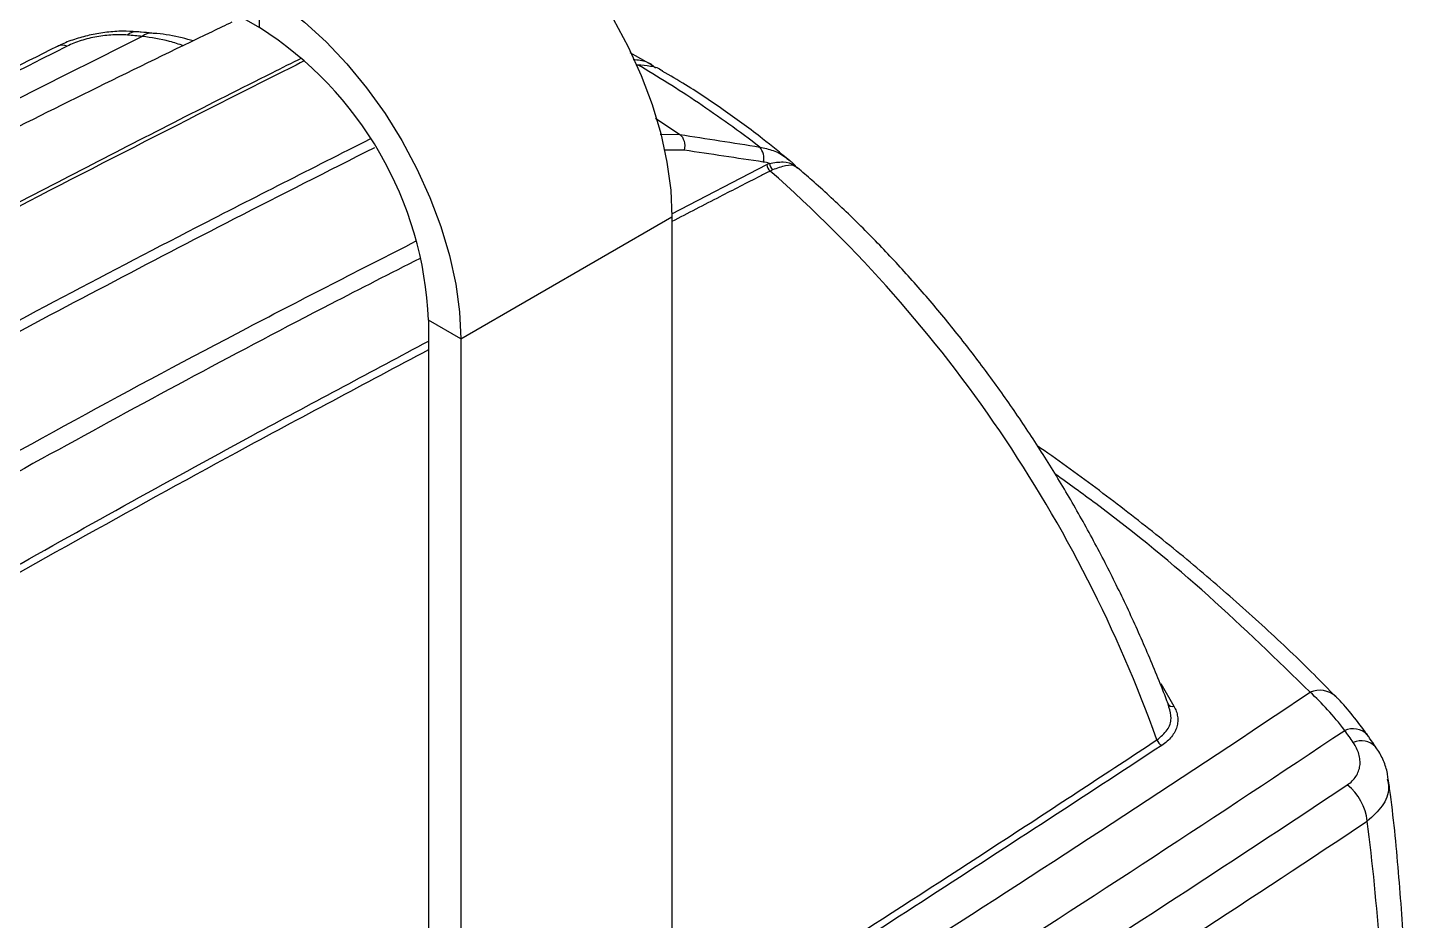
# Model space of a CAD drawing. Extents: x 14.8 to 109.8, y 1.6 to 86.6.
# Drawn here: x 76.94 to 82.71, y 70.36 to 74.1 of the extents above; entities that cross this region are included whole.
import ezdxf

# ---------------------------------------------------------------- set-up
doc = ezdxf.new("R2010")
doc.units = 0
doc.header["$MEASUREMENT"] = 0
doc.layers.add('OBJECT', color=7, linetype='CONTINUOUS')

msp = doc.modelspace()

# ---------------------------------------------------------------- linework, layer by layer
at = {"layer": 'OBJECT'}
for p, q in [((74.3357, 76.1656), (77.9107, 74.1017)), ((77.9107, 74.1017), (77.9107, 74.2569)), ((79.5509, 73.9452), (79.4615, 73.9957)), ((79.5665, 73.7225), (79.6691, 73.6543)), ((79.6876, 73.5884), (79.6045, 73.589)), ((79.6357, 73.3228), (80.0325, 73.5282)), ((78.7522, 72.7994), (79.6361, 73.3097)), ((79.6361, 73.3097), (79.6361, 67.9001)), ((78.7522, 72.7994), (78.6178, 72.877)), ((78.6178, 72.877), (78.6178, 67.4674)), ((78.7522, 72.7994), (78.7522, 67.3898)), ((81.6817, 71.3567), (81.7367, 71.2612)), ((81.7156, 71.2573), (81.7145, 71.2634))]:
    msp.add_line(p, q, dxfattribs=at)
at = {"layer": 'OBJECT', "flags": 128}
for points in [[(78.7946, 74.7671), (78.8888, 74.7066), (78.9819, 74.6347), (79.0725, 74.5522), (79.1597, 74.4601), (79.2423, 74.3597), (79.3193, 74.2523), (79.3896, 74.139), (79.4525, 74.0215), (79.5071, 73.9011), (79.5527, 73.7794), (79.5889, 73.6579), (79.615, 73.5381), (79.6308, 73.4215), (79.6361, 73.3097)], [(77.9107, 74.2569), (78.0049, 74.1964), (78.098, 74.1244), (78.1887, 74.0419), (78.2758, 73.9499), (78.3584, 73.8495), (78.4354, 73.742), (78.5057, 73.6288), (78.5686, 73.5112), (78.6232, 73.3908), (78.6689, 73.2691), (78.705, 73.1476), (78.7311, 73.0278), (78.7469, 72.9113), (78.7522, 72.7994)], [(79.5862, 73.6552), (79.6691, 73.6543), (79.6691, 73.6543), (79.6691, 73.6543)]]:
    msp.add_lwpolyline(points, dxfattribs=at)
at = {"layer": 'OBJECT'}
for centre, radius, start, end in [((77.3937, 74.0314), 0.053, 87.39329, 132.95926), ((77.4561, 74.0251), 0.0536, 86.58465, 132.618), ((77.0869, 72.8096), 1.5324, 2.52015, 57.47985), ((129.7027, -30.9706), 117.4321, 116.608589, 117.55605), ((129.8642, -31.0549), 117.4756, 116.514732, 117.500014), ((77.0861, 73.9749), 0.0528, 68.23769, 114.80415), ((79.9506, 73.556), 0.0697, 345.7476, 41.13399), ((80.0783, 73.5357), 0.0464, 189.2601, 227.91412), ((80.0881, 73.5382), 0.0447, 186.22007, 226.36619), ((76.2402, 69.1735), 5.7639, 19.73808, 48.66266), ((28.285, 152.0971), 97.1767, 302.670257, 303.773393), ((82.3462, 71.2261), 0.1016, 48.70706, 113.03761), ((81.7304, 71.2841), 0.0237, 212.52054, 285.48649), ((28.2791, 152.2758), 97.5418, 302.612574, 303.736468), ((82.4852, 71.0828), 0.0843, 45.16654, 113.71947), ((81.707, 71.1359), 0.0445, 200.71911, 240.90904), ((82.5203, 71.0312), 0.085, 44.96248, 113.3222), ((28.2122, 152.4955), 97.9574, 302.5595, 303.628707), ((82.3235, 70.7565), 0.2234, 6.06706, 51.7033), ((27.359, 153.7823), 99.674, 301.633276, 303.619209)]:
    msp.add_arc(centre, radius, start, end, dxfattribs=at)
for points, knots in [([(77.7945, 74.124), (77.767, 74.1109), (77.4182, 73.9445), (76.7528, 73.6138), (75.7985, 73.1317), (74.8505, 72.6361), (74.148, 72.262), (73.7634, 72.0495), (73.6911, 72.0095)], [0, 0, 0, 0, 0.019813, 0.251402, 0.483033, 0.714691, 0.94636, 1, 1, 1, 1]), ([(77.396, 74.084), (77.3768, 74.0853), (77.3365, 74.0879), (77.2717, 74.0831), (77.2056, 74.0725), (77.1424, 74.0553), (77.0948, 74.0386), (77.071, 74.0256), (77.0648, 74.0222)], [0, 0, 0, 0, 0.177196, 0.372168, 0.559425, 0.745088, 0.932803, 1, 1, 1, 1]), ([(77.459, 74.0786), (77.4445, 74.08), (77.4236, 74.082), (77.4026, 74.0837), (77.3962, 74.0843)], [0, 0, 0, 0, 0.699978, 1, 1, 1, 1]), ([(77.6331, 74.0458), (77.6174, 74.0503), (77.5665, 74.0646), (77.5082, 74.0751), (77.4665, 74.0773), (77.4592, 74.0777)], [0, 0, 0, 0, 0.270153, 0.873376, 1, 1, 1, 1]), ([(77.0639, 74.0228), (76.9061, 73.9435), (76.4487, 73.7135), (75.6977, 73.3288), (74.8141, 72.8667), (74.0275, 72.4477), (73.5392, 72.1804), (73.3393, 72.0711)], [0, 0, 0, 0, 0.124748, 0.361748, 0.59875, 0.835753, 1, 1, 1, 1]), ([(77.3576, 74.0702), (77.3382, 74.072), (77.3176, 74.0723), (77.2849, 74.0706), (77.2737, 74.0696), (77.2514, 74.067), (77.2403, 74.0653), (77.2179, 74.0613), (77.2066, 74.0589), (77.1846, 74.0535), (77.174, 74.0505), (77.1531, 74.0438), (77.1429, 74.0402), (77.1235, 74.0324), (77.1143, 74.0283), (77.1056, 74.0239)], [0, 0, 0, 0, 0.25, 0.25, 0.375, 0.375, 0.5, 0.5, 0.625, 0.625, 0.75, 0.75, 0.875, 0.875, 1, 1, 1, 1]), ([(77.5924, 74.0258), (77.5729, 74.0321), (77.5145, 74.0511), (77.4576, 74.0592), (77.4198, 74.0646)], [0, 0, 0, 0, 0.335279, 1, 1, 1, 1]), ([(78.0974, 73.9621), (78.0522, 73.9394), (77.5361, 73.6802), (76.5306, 73.1626), (75.0761, 72.3922), (74.0899, 71.8477), (73.5968, 71.5755)], [0, 0, 0, 0, 0.03047, 0.347528, 0.673764, 1, 1, 1, 1]), ([(78.0861, 73.9735), (78.0445, 73.9528), (77.7453, 73.8035), (77.186, 73.5173), (76.4082, 73.1144), (75.6278, 72.7023), (74.8454, 72.2817), (74.1825, 71.9202), (73.7796, 71.6957), (73.639, 71.6173)], [0, 0, 0, 0, 0.0283726, 0.2040427, 0.3796736, 0.555232, 0.7306844, 0.9059982, 1, 1, 1, 1]), ([(79.4736, 73.9683), (79.4836, 73.9676), (79.5122, 73.9655), (79.5449, 73.9545), (79.5623, 73.9371), (79.5671, 73.9324)], [0, 0, 0, 0, 0.2807, 0.802209, 1, 1, 1, 1]), ([(80.0031, 73.6018), (79.9603, 73.6347), (79.9174, 73.6665), (79.8318, 73.728), (79.789, 73.7577), (79.7038, 73.815), (79.6613, 73.8427), (79.5764, 73.896), (79.5341, 73.9217), (79.4921, 73.9462)], [0, 0, 0, 0, 0.25, 0.25, 0.5, 0.5, 0.75, 0.75, 1, 1, 1, 1]), ([(79.4921, 73.9462), (79.5101, 73.945), (79.5467, 73.9424), (79.5821, 73.9331), (79.5956, 73.9207), (79.596, 73.9203)], [0, 0, 0, 0, 0.484718, 0.983491, 1, 1, 1, 1]), ([(80.1283, 73.5453), (80.0908, 73.576), (80.0032, 73.6477), (79.8574, 73.7541), (79.7175, 73.8487), (79.6282, 73.9006), (79.5955, 73.9195)], [0, 0, 0, 0, 0.2190927, 0.5118833, 0.8215186, 1, 1, 1, 1]), ([(74.4946, 71.5495), (74.8216, 71.7345), (75.4755, 72.1045), (76.5262, 72.677), (77.4922, 73.1903), (78.1306, 73.5132), (78.3727, 73.6357)], [0, 0, 0, 0, 0.252748, 0.505544, 0.812505, 1, 1, 1, 1]), ([(79.6691, 73.6543), (79.677, 73.6482), (79.6832, 73.6383), (79.6898, 73.6148), (79.6902, 73.6012), (79.6876, 73.5884)], [0, 0, 0, 0, 0.5, 0.5, 1, 1, 1, 1]), ([(79.6691, 73.6543), (79.7248, 73.6456), (79.7805, 73.6369), (79.8362, 73.6282), (79.8919, 73.6194), (79.9475, 73.6107), (80.0031, 73.6018)], [0, 0, 0, 0, 0.00607792, 0.00607792, 0.00607792, 0.0121556, 0.0121556, 0.0121556, 0.0121556]), ([(74.5862, 71.553), (74.944, 71.755), (75.6596, 72.1591), (76.7329, 72.7403), (77.6439, 73.2218), (78.1968, 73.5012), (78.3923, 73.6)], [0, 0, 0, 0, 0.281829, 0.563658, 0.845747, 1, 1, 1, 1]), ([(80.0182, 73.5388), (79.9631, 73.5471), (79.908, 73.5554), (79.8529, 73.5637), (79.7978, 73.572), (79.7427, 73.5802), (79.6876, 73.5884)], [0, 0, 0, 0, 0.00607596, 0.00607596, 0.00607596, 0.01215192, 0.01215192, 0.01215192, 0.01215192]), ([(80.0031, 73.6018), (80.0222, 73.5976), (80.0608, 73.589), (80.1027, 73.5682), (80.1227, 73.5488), (80.1275, 73.5442)], [0, 0, 0, 0, 0.426019, 0.864146, 1, 1, 1, 1]), ([(80.0472, 73.5012), (80.0331, 73.4941), (79.9626, 73.4582), (79.8255, 73.3883), (79.7027, 73.3244), (79.6361, 73.2898)], [0, 0, 0, 0, 0.102741, 0.513704, 1, 1, 1, 1]), ([(80.0436, 73.5334), (80.0635, 73.5366), (80.1037, 73.543), (80.1415, 73.533), (80.1571, 73.518), (80.1621, 73.5132)], [0, 0, 0, 0, 0.398276, 0.806205, 1, 1, 1, 1]), ([(80.1606, 73.5132), (80.1578, 73.5159), (80.1473, 73.5261), (80.1144, 73.5269), (80.076, 73.5128), (80.0572, 73.5059)], [0, 0, 0, 0, 0.155343, 0.585711, 1, 1, 1, 1]), ([(80.1615, 73.5126), (80.1539, 73.5218), (80.1435, 73.5343), (80.1308, 73.5432), (80.1274, 73.5455)], [0, 0, 0, 0, 0.737583, 1, 1, 1, 1]), ([(81.7166, 71.2577), (81.7133, 71.2665), (81.6866, 71.3391), (81.6311, 71.4749), (81.5471, 71.6639), (81.4555, 71.8507), (81.3571, 72.0346), (81.2522, 72.2151), (81.141, 72.3916), (81.024, 72.5633), (80.9016, 72.7298), (80.7741, 72.8905), (80.642, 73.0447), (80.5057, 73.1921), (80.3656, 73.3319), (80.2504, 73.4384), (80.1817, 73.4972), (80.1616, 73.5144)], [0, 0, 0, 0, 0.010269, 0.084037, 0.157769, 0.23147, 0.305153, 0.37883, 0.452511, 0.526207, 0.599929, 0.67369, 0.747503, 0.821379, 0.89533, 0.969366, 1, 1, 1, 1]), ([(74.5912, 71.0015), (74.6192, 71.0182), (74.7629, 71.1042), (75.37, 71.4646), (76.4301, 72.0724), (77.6118, 72.7218), (78.3309, 73.0885), (78.5663, 73.2086)], [0, 0, 0, 0, 0.021301, 0.109274, 0.46118, 0.823611, 1, 1, 1, 1]), ([(78.5821, 73.1358), (78.4572, 73.0722), (77.9511, 72.8149), (77.0676, 72.3375), (75.9317, 71.7056), (75.1784, 71.2622), (74.8018, 71.0405)], [0, 0, 0, 0, 0.098455, 0.39874, 0.69937, 1, 1, 1, 1]), ([(75.7912, 71.2187), (76.1428, 71.4208), (76.8459, 71.8251), (77.7884, 72.3476), (78.3801, 72.6629), (78.6178, 72.7895)], [0, 0, 0, 0, 0.374333, 0.748667, 1, 1, 1, 1]), ([(78.6178, 72.753), (78.3494, 72.6103), (77.6314, 72.2287), (76.695, 71.7043), (76.0278, 71.3197), (75.8069, 71.1922)], [0, 0, 0, 0, 0.285451, 0.763308, 1, 1, 1, 1]), ([(82.4124, 71.3015), (82.3828, 71.3322), (82.2888, 71.4296), (82.1189, 71.5897), (81.9035, 71.7818), (81.6774, 71.9696), (81.4404, 72.1526), (81.2695, 72.2793), (81.175, 72.3435), (81.1659, 72.3497)], [0, 0, 0, 0, 0.082574, 0.26214, 0.441726, 0.621353, 0.801043, 0.980813, 1, 1, 1, 1]), ([(82.3065, 71.3196), (82.1674, 71.4551), (81.8893, 71.7262), (81.5239, 72.028), (81.2964, 72.1919), (81.2395, 72.2329)], [0, 0, 0, 0, 0.428524, 0.857048, 1, 1, 1, 1]), ([(81.6654, 71.1201), (81.6813, 71.1335), (81.7131, 71.1602), (81.7293, 71.2095), (81.7201, 71.2417), (81.7156, 71.2573)], [0, 0, 0, 0, 0.339458, 0.680228, 1, 1, 1, 1]), ([(81.7367, 71.2612), (81.7406, 71.2542), (81.7438, 71.2471), (81.7487, 71.2329), (81.7505, 71.2257), (81.7525, 71.2112), (81.7528, 71.204), (81.7518, 71.1894), (81.7505, 71.1821), (81.7464, 71.1678), (81.7435, 71.1608), (81.7362, 71.1469), (81.7316, 71.14), (81.7157, 71.1202), (81.7021, 71.108), (81.6854, 71.097)], [0, 0, 0, 0, 0.125, 0.125, 0.25, 0.25, 0.375, 0.375, 0.5, 0.5, 0.625, 0.625, 0.75, 0.75, 1, 1, 1, 1]), ([(82.5446, 71.1425), (82.5444, 71.1428), (82.5251, 71.1712), (82.485, 71.2223), (82.4414, 71.275), (82.4169, 71.2982), (82.4136, 71.3013)], [0, 0, 0, 0, 0.003826, 0.46327, 0.926725, 1, 1, 1, 1]), ([(75.8069, 71.1922), (75.8151, 71.1852), (75.8316, 71.1712), (75.8562, 71.1498), (75.8808, 71.1282), (75.9053, 71.1064), (75.9297, 71.0844), (75.9541, 71.0621), (75.9784, 71.0396), (76.0026, 71.0168), (76.0268, 70.9939), (76.0509, 70.9707), (76.0749, 70.9473), (76.0989, 70.9237), (76.1227, 70.8998), (76.1465, 70.8758), (76.1702, 70.8515), (76.1938, 70.827), (76.2173, 70.8023), (76.2407, 70.7775), (76.264, 70.7524), (76.2872, 70.7271), (76.3103, 70.7016), (76.3334, 70.6759), (76.3563, 70.6501), (76.3791, 70.624), (76.4018, 70.5977), (76.4244, 70.5713), (76.4469, 70.5447), (76.4692, 70.5179), (76.4915, 70.4909), (76.5136, 70.4638), (76.5356, 70.4364), (76.5575, 70.4089), (76.5793, 70.3813), (76.6009, 70.3535), (76.6224, 70.3255), (76.6438, 70.2973), (76.6651, 70.269), (76.6862, 70.2405), (76.7072, 70.2119), (76.728, 70.1831), (76.7487, 70.1542), (76.7693, 70.1252), (76.7897, 70.096), (76.81, 70.0666), (76.8301, 70.0371), (76.8543, 70.0014), (76.8966, 69.9368), (76.9707, 69.82), (77.0703, 69.6527), (77.1727, 69.4664), (77.2491, 69.3161), (77.302, 69.2062), (77.3384, 69.128), (77.3729, 69.0509), (77.4057, 68.9751), (77.4368, 68.9006), (77.4662, 68.8275), (77.494, 68.7558), (77.5202, 68.6855), (77.545, 68.6167), (77.5605, 68.5713), (77.5682, 68.5489)], [0, 0, 0, 0, 0.010885, 0.02177, 0.032656, 0.043541, 0.054426, 0.065311, 0.076196, 0.087082, 0.097967, 0.108852, 0.119737, 0.130622, 0.141508, 0.152393, 0.163278, 0.174163, 0.185048, 0.195933, 0.206819, 0.217704, 0.228589, 0.239474, 0.250359, 0.261244, 0.27213, 0.283015, 0.2939, 0.304785, 0.31567, 0.326555, 0.33744, 0.348326, 0.359211, 0.370096, 0.380981, 0.391866, 0.402751, 0.413636, 0.424521, 0.435407, 0.446292, 0.457177, 0.468062, 0.478947, 0.489832, 0.500717, 0.518358, 0.560412, 0.626874, 0.695576, 0.753854, 0.780728, 0.8071, 0.83297, 0.858337, 0.883203, 0.907566, 0.931428, 0.954787, 0.977645, 1, 1, 1, 1]), ([(77.5035, 68.4882), (77.4995, 68.5005), (77.4915, 68.5252), (77.479, 68.5624), (77.4662, 68.5999), (77.453, 68.6378), (77.4394, 68.6759), (77.4254, 68.7144), (77.411, 68.7532), (77.3963, 68.7923), (77.3811, 68.8316), (77.3655, 68.8712), (77.3495, 68.9111), (77.333, 68.9513), (77.3162, 68.9917), (77.2989, 69.0324), (77.2811, 69.0733), (77.263, 69.1145), (77.2444, 69.1558), (77.2253, 69.1974), (77.1851, 69.2834), (77.116, 69.4247), (77.0327, 69.5818), (76.9596, 69.7111), (76.912, 69.7926), (76.8693, 69.8622), (76.8321, 69.9201), (76.8016, 69.9654), (76.77, 70.011), (76.7293, 70.0686), (76.6716, 70.1479), (76.6065, 70.2339), (76.519, 70.3457), (76.4097, 70.4782), (76.3015, 70.6007), (76.2213, 70.6874), (76.1676, 70.7439), (76.1133, 70.7995), (76.0584, 70.8543), (76.0029, 70.9081), (75.9469, 70.961), (75.8903, 71.0129), (75.8333, 71.0637), (75.7758, 71.1136), (75.7372, 71.1459), (75.7178, 71.162)], [0, 0, 0, 0, 0.012038, 0.02418, 0.036425, 0.048774, 0.061225, 0.073778, 0.086433, 0.09919, 0.112047, 0.125006, 0.138064, 0.151222, 0.16448, 0.177836, 0.191291, 0.204843, 0.218493, 0.232239, 0.246081, 0.304039, 0.373495, 0.405327, 0.437053, 0.458042, 0.478512, 0.498868, 0.507158, 0.528357, 0.562429, 0.595806, 0.626125, 0.691572, 0.753167, 0.777504, 0.801919, 0.826413, 0.850984, 0.875632, 0.900357, 0.925156, 0.950031, 0.974979, 1, 1, 1, 1]), ([(82.5805, 71.0911), (82.5722, 71.1032), (82.5604, 71.1203), (82.5481, 71.1374), (82.5444, 71.1425)], [0, 0, 0, 0, 0.700032, 1, 1, 1, 1]), ([(79.6361, 69.8152), (79.6737, 69.8385), (80.148, 70.1318), (80.8233, 70.5675), (81.4557, 70.9825), (81.6654, 71.1201)], [0, 0, 0, 0, 0.054402, 0.686426, 1, 1, 1, 1]), ([(81.6854, 71.097), (81.3518, 70.8786), (80.6847, 70.4418), (79.9993, 70.0032), (79.6458, 69.7841), (79.6361, 69.7781)], [0, 0, 0, 0, 0.49303, 0.98606, 1, 1, 1, 1]), ([(82.4619, 70.9318), (82.477, 70.9418), (82.489, 70.9537), (82.5025, 70.9742), (82.5061, 70.9814), (82.5116, 70.9962), (82.5135, 71.0038), (82.5156, 71.0197), (82.5157, 71.0279), (82.5143, 71.0441), (82.5128, 71.0523), (82.508, 71.0688), (82.5048, 71.0771), (82.4969, 71.0934), (82.4921, 71.1014), (82.4867, 71.1093)], [0, 0, 0, 0, 0.25, 0.25, 0.375, 0.375, 0.5, 0.5, 0.625, 0.625, 0.75, 0.75, 0.875, 0.875, 1, 1, 1, 1]), ([(82.6324, 70.9578), (82.6318, 70.965), (82.6295, 70.9909), (82.6135, 71.0335), (82.596, 71.0708), (82.5819, 71.0884), (82.5799, 71.0908)], [0, 0, 0, 0, 0.152158, 0.540261, 0.936108, 1, 1, 1, 1]), ([(82.6291, 70.9574), (82.6317, 70.9446), (82.6399, 70.9053), (82.6141, 70.8408), (82.5684, 70.8004), (82.5456, 70.7801)], [0, 0, 0, 0, 0.194198, 0.596577, 1, 1, 1, 1]), ([(82.7134, 69.8501), (82.7104, 69.9649), (82.7044, 70.1974), (82.6792, 70.5446), (82.6556, 70.7989), (82.6364, 70.9354), (82.6333, 70.957)], [0, 0, 0, 0, 0.30853, 0.624679, 0.940658, 1, 1, 1, 1])]:
    msp.add_open_spline(points, degree=3, knots=knots, dxfattribs=at)
for points in [[(77.4198, 74.0646), (77.3991, 74.0665), (77.3784, 74.0684), (77.3576, 74.0702)], [(80.0436, 73.5334), (80.0353, 73.5357), (80.0268, 73.5375), (80.0182, 73.5388)], [(80.0325, 73.5282), (80.0362, 73.5301), (80.0399, 73.5318), (80.0436, 73.5334)], [(80.0572, 73.5059), (80.0538, 73.5045), (80.0505, 73.5029), (80.0472, 73.5012)], [(82.4513, 71.16), (82.4036, 71.2217), (82.3553, 71.2749), (82.3065, 71.3196)], [(82.4867, 71.1093), (82.4749, 71.1262), (82.4631, 71.1431), (82.4513, 71.16)], [(82.6215, 69.7065), (82.6158, 70.0682), (82.5905, 70.4265), (82.5456, 70.7801)]]:
    msp.add_open_spline(points, degree=3, dxfattribs=at)

doc.saveas('drawing.dxf')
